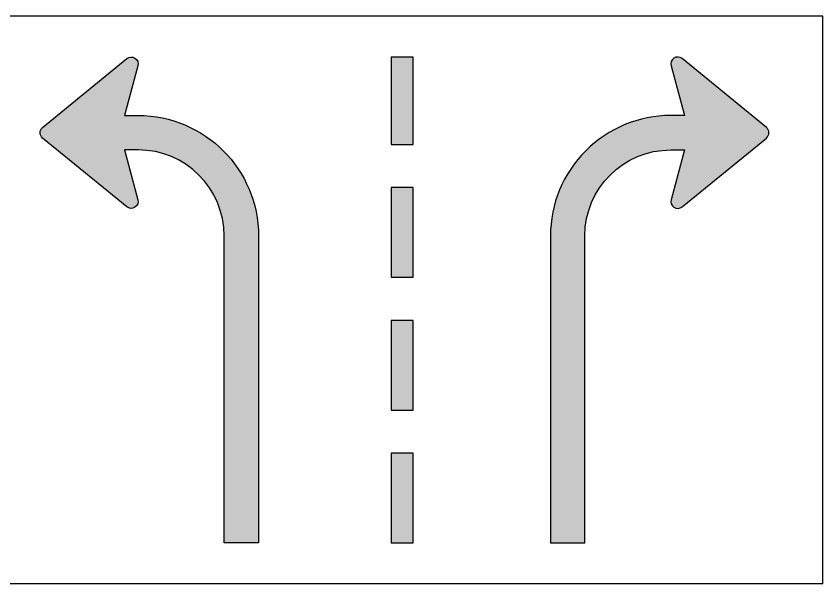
# Model space of a CAD drawing. Extents: x 0 to 420, y 0 to 297.
# Drawn here: x 87.3 to 229.5, y 113.3 to 213.3 of the extents above; entities that cross this region are included whole.
import ezdxf

# ---------------------------------------------------------------- set-up
doc = ezdxf.new("R2010")
doc.units = 0
doc.header["$LTSCALE"] = 12
doc.header["$MEASUREMENT"] = 0
doc.layers.add('L25', color=1, linetype='CONTINUOUS')
doc.layers.add('L35', color=3, linetype='CONTINUOUS')

msp = doc.modelspace()

# ---------------------------------------------------------------- hatches: boundary and pattern name
at = {"layer": 'L25'}
h = msp.add_hatch(color=256, dxfattribs=at)
edge = h.paths.add_edge_path()
edge.add_line((130.0448192236888, 174.6331378680261), (130.0448192236888, 120.5453347152668))
edge.add_line((130.0448192236888, 120.5453347152668), (123.9845611673572, 120.5453347152668))
edge.add_line((123.9845611673572, 120.5453347152668), (123.9845611673572, 174.6331378680261))
edge.add_arc((108.8339160265283, 174.6331378680261), 15.15064514082896, 0, 90.00000000000006)
edge.add_line((108.8339160265283, 189.783783008855), (106.4098128039956, 189.783783008855))
edge.add_line((106.4098128039956, 189.783783008855), (108.791573612161, 181.010964032113))
edge.add_arc((107.621864415262, 180.6933959243577), 1.212051611266358, -129.2256740638786, 15.189286737182215, ccw=False)
edge.add_line((106.8553914722852, 179.7544665680918), (92.00775923372458, 191.8749826667538))
edge.add_arc((92.77423217724967, 192.813912022572), 1.212051611266307, 129.2256740973368, 230.7743259026632, ccw=False)
edge.add_line((92.00775923372458, 193.7528413783903), (106.8553914717369, 205.8733575055022))
edge.add_arc((107.621864415262, 204.9344281496839), 1.212051611266347, -15.189286737181078, 129.2256740973369, ccw=False)
edge.add_line((108.791573612161, 204.6168600419286), (106.4098128039956, 195.8440410651866))
edge.add_line((106.4098128039956, 195.8440410651866), (108.8339160265283, 195.8440410651866))
edge.add_arc((108.8339160265283, 174.6331378680261), 21.21090319716052, 0, 90.00000000000011, ccw=False)
h = msp.add_hatch(color=256, dxfattribs=at)
h.paths.add_polyline_path([(153.4240900192854, 190.7453347152668), (157.2907567192854, 190.7453347152668), (157.2907567192854, 206.1453347152668), (153.4240900192854, 206.1453347152668)])
h.paths.add_polyline_path([(153.4240900192854, 167.3453347152668), (157.2907567192854, 167.3453347152668), (157.2907567192854, 183.1453347152668), (153.4240900192854, 183.1453347152668)])
h.paths.add_polyline_path([(153.4240900192854, 143.9453347152668), (157.2907567192854, 143.9453347152668), (157.2907567192854, 159.7453347152668), (153.4240900192854, 159.7453347152668)])
h.paths.add_polyline_path([(153.4240900192854, 120.5453347152668), (157.2907567192854, 120.5453347152668), (157.2907567192854, 136.3453347152668), (153.4240900192854, 136.3453347152668)])
h = msp.add_hatch(color=256, dxfattribs=at)
edge = h.paths.add_edge_path()
edge.add_line((181.4673085109641, 174.6331378680261), (181.4673085109641, 120.5453347152668))
edge.add_line((181.4673085109641, 120.5453347152668), (187.5275665672957, 120.5453347152668))
edge.add_line((187.5275665672957, 120.5453347152668), (187.5275665672957, 174.6331378680261))
edge.add_arc((202.6782117081246, 174.6331378680261), 15.15064514082894, 89.99999999999989, 180, ccw=False)
edge.add_line((202.6782117081247, 189.783783008855), (205.1023149306573, 189.783783008855))
edge.add_line((205.1023149306573, 189.783783008855), (202.720554122492, 181.010964032113))
edge.add_arc((203.890263319391, 180.6933959243577), 1.212051611266344, 164.8107132628176, 309.2256740638791)
edge.add_line((204.6567362623678, 179.7544665680918), (219.5043685009284, 191.8749826667538))
edge.add_arc((218.7378955574033, 192.813912022572), 1.212051611266307, 309.2256740973367, 410.7743259026632)
edge.add_line((219.5043685009284, 193.7528413783903), (204.6567362629161, 205.8733575055022))
edge.add_arc((203.890263319391, 204.9344281496839), 1.212051611266347, 50.77432590266306, 195.1892867371811)
edge.add_line((202.720554122492, 204.6168600419286), (205.1023149306573, 195.8440410651866))
edge.add_line((205.1023149306573, 195.8440410651866), (202.6782117081247, 195.8440410651866))
edge.add_arc((202.6782117081246, 174.6331378680261), 21.21090319716052, 89.99999999999993, 180)

# ---------------------------------------------------------------- linework, layer by layer
for points in [[(130.0448192236888, 174.6331378680261), (130.0448192236888, 120.5453347152668), (123.9845611673572, 120.5453347152668), (123.9845611673572, 174.6331378680261, 0.414213562373095), (108.8339160265283, 189.783783008855), (106.4098128039956, 189.783783008855), (108.791573612161, 181.010964032113, -0.7293125378918052), (106.8553914722852, 179.7544665680918), (92.00775923372458, 191.8749826667538, -0.4745603755810995), (92.00775923372458, 193.7528413783903), (106.8553914717369, 205.8733575055022, -0.7293125381154544), (108.791573612161, 204.6168600419286), (106.4098128039956, 195.8440410651866), (108.8339160265283, 195.8440410651866, -0.414213562373095)], [(181.4673085109641, 174.6331378680261), (181.4673085109641, 120.5453347152668), (187.5275665672957, 120.5453347152668), (187.5275665672957, 174.6331378680261, -0.414213562373095), (202.6782117081247, 189.783783008855), (205.1023149306573, 189.783783008855), (202.720554122492, 181.010964032113, 0.7293125378918052), (204.6567362623678, 179.7544665680918), (219.5043685009284, 191.8749826667538, 0.4745603755810995), (219.5043685009284, 193.7528413783903), (204.6567362629161, 205.8733575055022, 0.7293125381154544), (202.720554122492, 204.6168600419286), (205.1023149306573, 195.8440410651866), (202.6782117081247, 195.8440410651866, 0.414213562373095)]]:
    msp.add_lwpolyline(points, format="xyb", close=True, dxfattribs=at)
at = {"layer": 'L35'}
for p, q in [((229.4560638673265, 213.3453347152668), (82.05606386732649, 213.3453347152668)), ((229.4560638673265, 113.3453347152668), (229.4560638673265, 213.3453347152668)), ((229.4560638673265, 113.3453347152668), (82.05606386732649, 113.3453347152668))]:
    msp.add_line(p, q, dxfattribs=at)
for points in [[(153.4240900192854, 190.7453347152668), (157.2907567192854, 190.7453347152668), (157.2907567192854, 206.1453347152668), (153.4240900192854, 206.1453347152668)], [(153.4240900192854, 167.3453347152668), (157.2907567192854, 167.3453347152668), (157.2907567192854, 183.1453347152668), (153.4240900192854, 183.1453347152668)], [(153.4240900192854, 143.9453347152668), (157.2907567192854, 143.9453347152668), (157.2907567192854, 159.7453347152668), (153.4240900192854, 159.7453347152668)], [(153.4240900192854, 120.5453347152668), (157.2907567192854, 120.5453347152668), (157.2907567192854, 136.3453347152668), (153.4240900192854, 136.3453347152668)]]:
    msp.add_lwpolyline(points, close=True, dxfattribs=at)

doc.saveas('drawing.dxf')
